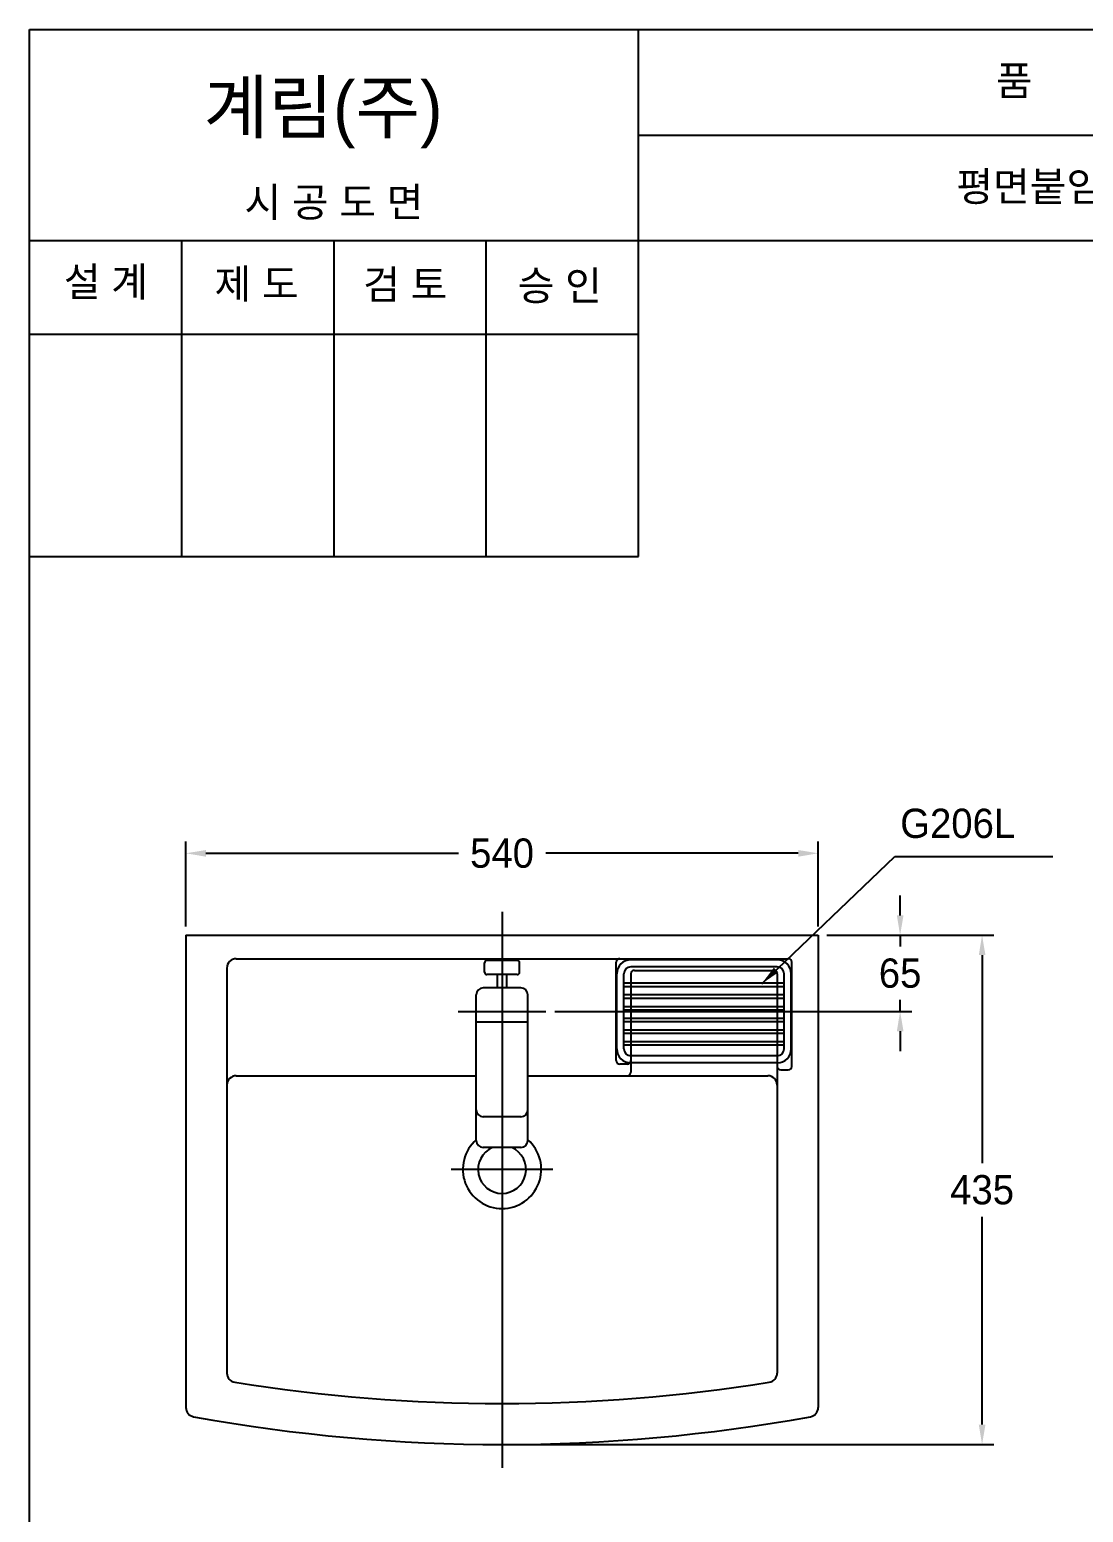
# Model space of a CAD drawing. Header units: millimetres. Extents: x 0 to 5831, y -67 to 2530.
# Drawn here: x 2031 to 2931, y 1264 to 2530 of the extents above; entities that cross this region are included whole.
import ezdxf
from ezdxf.enums import TextEntityAlignment as Align
from ezdxf.lldxf.tags import DXFTag

# ---------------------------------------------------------------- set-up
doc = ezdxf.new("R2010")
doc.units = ezdxf.units.MM
for name, color, linetype in [('TEXT', 7, 'Continuous'), ('내부선 및 부속', 4, 'Continuous'), ('도각라인', 255, 'Continuous'), ('외형선', 3, 'Continuous'), ('중심선', 1, 'DASHED'), ('치수선', 7, 'Continuous')]:
    doc.layers.add(name, color=color, linetype=linetype)
doc.styles.add('____', font='')
doc.styles.add('타이틀', font='H2GTRM.TTF', dxfattribs={"height": 25})
doc.styles.get('____').set_extended_font_data('굴림')
tags = doc.linetypes.add('DASHDOT', pattern=[70, 31, -13, 13, -13]).pattern_tags.tags
tags[10:11] = [DXFTag(74, 4), DXFTag(75, 0), DXFTag(340, '0'), DXFTag(46, 0.0), DXFTag(50, 0.0), DXFTag(44, 0.0), DXFTag(45, 0.0)]
tags[8:9] = [DXFTag(74, 4), DXFTag(75, 0), DXFTag(340, '0'), DXFTag(46, 0.0), DXFTag(50, 0.0), DXFTag(44, 0.0), DXFTag(45, 0.0)]
tags[6:7] = [DXFTag(74, 4), DXFTag(75, 0), DXFTag(340, '0'), DXFTag(46, 0.0), DXFTag(50, 0.0), DXFTag(44, 0.0), DXFTag(45, 0.0)]
tags[4:5] = [DXFTag(74, 4), DXFTag(75, 0), DXFTag(340, '0'), DXFTag(46, 0.0), DXFTag(50, 0.0), DXFTag(44, 0.0), DXFTag(45, 0.0)]
tags = doc.linetypes.add('DASHED', pattern=[25.72, 12.86, -12.86]).pattern_tags.tags
tags[6:7] = [DXFTag(74, 4), DXFTag(75, 0), DXFTag(340, '0'), DXFTag(46, 0.0), DXFTag(50, 0.0), DXFTag(44, 0.0), DXFTag(45, 0.0)]
tags[4:5] = [DXFTag(74, 4), DXFTag(75, 0), DXFTag(340, '0'), DXFTag(46, 0.0), DXFTag(50, 0.0), DXFTag(44, 0.0), DXFTag(45, 0.0)]
doc.dimstyles.new('MSADIM', dxfattribs={"dimtxt": 33, "dimasz": 17, "dimexe": 10, "dimexo": 7.5, "dimgap": 10, "dimtad": 0, "dimtih": 1, "dimtoh": 1, "dimdec": 0, "dimzin": 1, "dimdsep": 46, "dimtxsty": '____', "dimcen": 11.25, "dimadec": 0, "dimazin": 0, "dimtfac": 1, "dimtdec": 0, "dimtix": 1, "dimtmove": 0, "dimatfit": 3, "dimfxl": 0, "dimtolj": 1, "dimtzin": 1, "dimarcsym": 0})

# ---------------------------------------------------------------- blocks, each defined once
blk = doc.blocks.new('*D28')
at = {"layer": '치수선', "color": 0, "linetype": 'Continuous', "lineweight": -2}
for p, q in [((2164.5, 1764), (2164.5, 1836.5)), ((2704.5, 1764), (2704.5, 1836.5)), ((2181.5, 1826.5), (2397.2, 1826.5)), ((2687.5, 1826.5), (2471.9, 1826.5))]:
    blk.add_line(p, q, dxfattribs=at)
at = {"layer": '치수선', "color": 0, "linetype": 'Continuous'}
for points in [[(2181.5, 1829.3), (2181.5, 1823.6), (2164.5, 1826.5)], [(2687.5, 1829.3), (2687.5, 1823.6), (2704.5, 1826.5)]]:
    blk.add_solid(points, dxfattribs=at)
at = {"layer": '치수선', "color": 0, "linetype": 'Continuous', "insert": (2434.5, 1826.5), "char_height": 25, "attachment_point": 5, "style": '____'}
blk.add_mtext('\\A1;540', dxfattribs=at)
blk = doc.blocks.new('*D29')
at = {"layer": '치수선', "color": 0, "linetype": 'Continuous', "lineweight": -2}
for p, q in [((2774.5, 1773.5), (2774.5, 1790.5)), ((2712, 1756.5), (2784.5, 1756.5)), ((2774.5, 1756.5), (2774.5, 1746.8)), ((2774.5, 1691.5), (2774.5, 1701.2)), ((2479.5, 1691.5), (2784.5, 1691.5)), ((2774.5, 1674.5), (2774.5, 1657.5))]:
    blk.add_line(p, q, dxfattribs=at)
at = {"layer": '치수선', "color": 0, "linetype": 'Continuous'}
for points in [[(2771.7, 1773.5), (2777.4, 1773.5), (2774.5, 1756.5)], [(2771.7, 1674.5), (2777.4, 1674.5), (2774.5, 1691.5)]]:
    blk.add_solid(points, dxfattribs=at)
at = {"layer": '치수선', "color": 0, "linetype": 'Continuous', "insert": (2774.5, 1724), "char_height": 25, "attachment_point": 5, "style": '____'}
blk.add_mtext('\\A1;65', dxfattribs=at)
blk = doc.blocks.new('*D30')
at = {"layer": '치수선', "color": 0, "linetype": 'Continuous', "lineweight": -2}
for p, q in [((2712, 1756.5), (2854.5, 1756.5)), ((2844.5, 1739.5), (2844.5, 1561.8)), ((2844.5, 1338.5), (2844.5, 1516.1)), ((2442, 1321.5), (2854.5, 1321.5))]:
    blk.add_line(p, q, dxfattribs=at)
at = {"layer": '치수선', "color": 0, "linetype": 'Continuous'}
for points in [[(2841.7, 1739.5), (2847.4, 1739.5), (2844.5, 1756.5)], [(2841.7, 1338.5), (2847.4, 1338.5), (2844.5, 1321.5)]]:
    blk.add_solid(points, dxfattribs=at)
at = {"layer": '치수선', "color": 0, "linetype": 'Continuous', "insert": (2844.5, 1539), "char_height": 25, "attachment_point": 5, "style": '____'}
blk.add_mtext('\\A1;435', dxfattribs=at)

msp = doc.modelspace()

# ---------------------------------------------------------------- linework, layer by layer
at = {"layer": '내부선 및 부속', "linetype": 'Continuous'}
for p, q in [((2207.5, 1736.5), (2679, 1736.5)), ((2669.5, 1735.5), (2544.5, 1735.5)), ((2199.5, 1728.5), (2199.5, 1628.5)), ((2447.5, 1734.9), (2421.5, 1734.9)), ((2447.5, 1722.9), (2421.5, 1722.9)), ((2430.5, 1711.5), (2430.5, 1722.9)), ((2438.5, 1711.5), (2438.5, 1722.9)), ((2532, 1649.5), (2532, 1733.5)), ((2532.5, 1659.5), (2532.5, 1723.5)), ((2538.5, 1659.5), (2538.5, 1723.5)), ((2669.5, 1729.5), (2544.5, 1729.5)), ((2544.5, 1723.5), (2544.5, 1639.5)), ((2547.5, 1726.5), (2666.5, 1726.5)), ((2669.5, 1723.5), (2669.5, 1628.5)), ((2675.5, 1659.5), (2675.5, 1723.5)), ((2681.5, 1659.5), (2681.5, 1723.5)), ((2682, 1644.5), (2682, 1733.5)), ((2450.5, 1711.5), (2418.5, 1711.5)), ((2675.5, 1715.5), (2538.5, 1715.5)), ((2675.5, 1712.5), (2538.5, 1712.5)), ((2412.5, 1607.5), (2412.5, 1705.5)), ((2456.5, 1607.5), (2456.5, 1705.5)), ((2675.5, 1705.5), (2538.5, 1705.5)), ((2675.5, 1702.5), (2538.5, 1702.5)), ((2675.5, 1695.5), (2538.5, 1695.5)), ((2675.5, 1692.5), (2538.5, 1692.5)), ((2675.5, 1685.5), (2538.5, 1685.5)), ((2456.5, 1682.3), (2412.5, 1682.3)), ((2675.5, 1682.5), (2538.5, 1682.5)), ((2675.5, 1675.5), (2538.5, 1675.5)), ((2675.5, 1672.5), (2538.5, 1672.5)), ((2675.5, 1665.5), (2538.5, 1665.5)), ((2675.5, 1662.5), (2538.5, 1662.5)), ((2541.5, 1646.5), (2535, 1646.5)), ((2669.5, 1653.5), (2544.5, 1653.5)), ((2669.5, 1647.5), (2544.5, 1647.5)), ((2672.5, 1641.5), (2679, 1641.5)), ((2412.5, 1581.2), (2412.5, 1607.5)), ((2450.5, 1601.5), (2418.5, 1601.5)), ((2456.5, 1581.2), (2456.5, 1607.5)), ((2450.5, 1575.2), (2418.5, 1575.2))]:
    msp.add_line(p, q, dxfattribs=at)
for centre, radius, start, end in [((2207.5, 1728.5), 8, 90, 180), ((2535, 1733.5), 3, 90, 180), ((2544.5, 1723.5), 12, 90, 180), ((2669.5, 1723.5), 12, 0, 90), ((2679, 1733.5), 3, 0, 90), ((2421.5, 1732.9), 2, 90, 180), ((2421.5, 1724.9), 2, 180, 270), ((2447.5, 1732.9), 2, 0, 90), ((2447.5, 1724.9), 2, 270, 0), ((2544.5, 1723.5), 6, 90, 180), ((2547.5, 1723.5), 3, 90, 179.998), ((2666.5, 1723.5), 3, 0, 90), ((2669.5, 1723.5), 6, 0, 90), ((2418.5, 1705.5), 6, 90, 180), ((2450.5, 1705.5), 6, 0, 90), ((2544.5, 1659.5), 12, 180, 270), ((2544.5, 1659.5), 6, 180, 270), ((2669.5, 1659.5), 6, 270, 0), ((2669.5, 1659.5), 12, 270, 0), ((2535, 1649.5), 3, 180.002, 270), ((2541.5, 1649.5), 3, 270, 0), ((2541.5, 1639.5), 3, 270, 0), ((2672.5, 1644.5), 3, 180, 270), ((2679, 1644.5), 3, 270, 0), ((2418.5, 1607.5), 6, 180, 270), ((2450.5, 1607.5), 6, 270, 0), ((2418.5, 1581.2), 6, 180, 270), ((2450.5, 1581.2), 6, 270, 0)]:
    msp.add_arc(centre, radius, start, end, dxfattribs=at)
for points in [[(2419.5, 1724.9), (2419.5, 1728.9), (2419.5, 1732.9)], [(2449.5, 1724.9), (2449.5, 1728.9), (2449.5, 1732.9)]]:
    msp.add_open_spline(points, degree=2, dxfattribs=at)
at = {"layer": '도각라인', "color": 7}
for p, q in [((2031, 0), (2031, 2530)), ((2031, 2530), (3831, 2530)), ((2551, 2080), (2551, 2530)), ((2551, 2440), (3831, 2440)), ((2031, 2350), (3831, 2350)), ((2161, 2080), (2161, 2350)), ((2291, 2080), (2291, 2350)), ((2421, 2080), (2421, 2350)), ((2031, 2270), (2551, 2270)), ((2031, 2080), (2551, 2080))]:
    msp.add_line(p, q, dxfattribs=at)
at = {"layer": '외형선', "linetype": 'Continuous'}
for p, q in [((2164.5, 1756.5), (2164.5, 1353.1)), ((2164.5, 1756.5), (2704.5, 1756.5)), ((2704.5, 1756.5), (2704.5, 1353.1)), ((2207.5, 1636.5), (2412.5, 1636.5)), ((2456.5, 1636.5), (2661.5, 1636.5)), ((2199.5, 1628.5), (2199.5, 1382.6)), ((2669.5, 1628.5), (2669.5, 1382.6))]:
    msp.add_line(p, q, dxfattribs=at)
for centre, radius, start, end in [((2207.5, 1628.5), 8, 90, 180), ((2661.5, 1628.5), 8, 0, 90), ((2434.5, 1556.5), 33.5, 131.0499, 48.95), ((2434.5, 1556.5), 20.5, 113.7896, 66.2104), ((2207.5, 1382.6), 8, 180, 260.85), ((2661.5, 1382.6), 8, 279.15, 0), ((2434.5, 2792), 1435.5, 260.85, 279.15), ((2172.5, 1353.1), 8, 180, 259.68), ((2434.5, 2792), 1470.5, 259.68, 280.32), ((2696.5, 1353.1), 8, 280.32, 0)]:
    msp.add_arc(centre, radius, start, end, dxfattribs=at)
at = {"layer": '중심선', "linetype": 'DASHDOT'}
for p, q in [((2434.5, 1776.5), (2434.5, 1301.5)), ((2397, 1691.5), (2472, 1691.5)), ((2478, 1556.5), (2391, 1556.5))]:
    msp.add_line(p, q, dxfattribs=at)

# ---------------------------------------------------------------- texts
at = {"layer": 'TEXT', "style": '타이틀'}
for s, p in [('품             명', (2946.7, 2486.4)), ('평면붙임 세면기', (2936.8, 2396)), ('시 공 도 면', (2290.9, 2382.7)), ('설 계', (2096.1, 2314.6)), ('제 도', (2224.8, 2312.9)), ('검 토', (2351.8, 2312.3)), ('승 인', (2483.8, 2311.4))]:
    msp.add_text(s, height=25, dxfattribs=at).set_placement(p, align=Align.MIDDLE_CENTER)
msp.add_text('계림(주)', height=44, dxfattribs=at).set_placement((2179.7, 2441.8))
at = {"layer": 'TEXT', "insert": (2774.6, 1864.6), "char_height": 25, "width": 380.447, "attachment_point": 1, "line_spacing_factor": 0.963855, "style": '타이틀'}
msp.add_mtext('\\A1;G206L', dxfattribs=at)

# ---------------------------------------------------------------- dimensions: what is measured, and where the dimension line sits
at = {"layer": '치수선', "linetype": 'Continuous'}
dim = msp.add_linear_dim(base=(2704.5, 1826.5), p1=(2164.5, 1756.5), p2=(2704.5, 1756.5), dimstyle='MSADIM', override={"dimtxt": 25}, dxfattribs=at)
dim.commit()
dim.dimension.update_dxf_attribs({"geometry": '*D28', "text_midpoint": (2434.5, 1826.5)})
for base, p2, picture, middle in [((2774.5, 1691.5), (2472, 1691.5), '*D29', (2774.5, 1724)), ((2844.5, 1321.5), (2434.5, 1321.5), '*D30', (2844.5, 1539))]:
    dim = msp.add_linear_dim(base=base, p1=(2704.5, 1756.5), p2=p2, angle=90, dimstyle='MSADIM', override={"dimtxt": 25}, dxfattribs=at)
    dim.commit()
    dim.dimension.update_dxf_attribs({"geometry": picture, "text_midpoint": middle})

# ---------------------------------------------------------------- leaders
msp.add_leader([(2656.3, 1715.1), (2770.1, 1823.8), (2904.9, 1823.8)], dimstyle='MSADIM', override={"dimtxt": 25}, dxfattribs=at)

doc.saveas('drawing.dxf')
